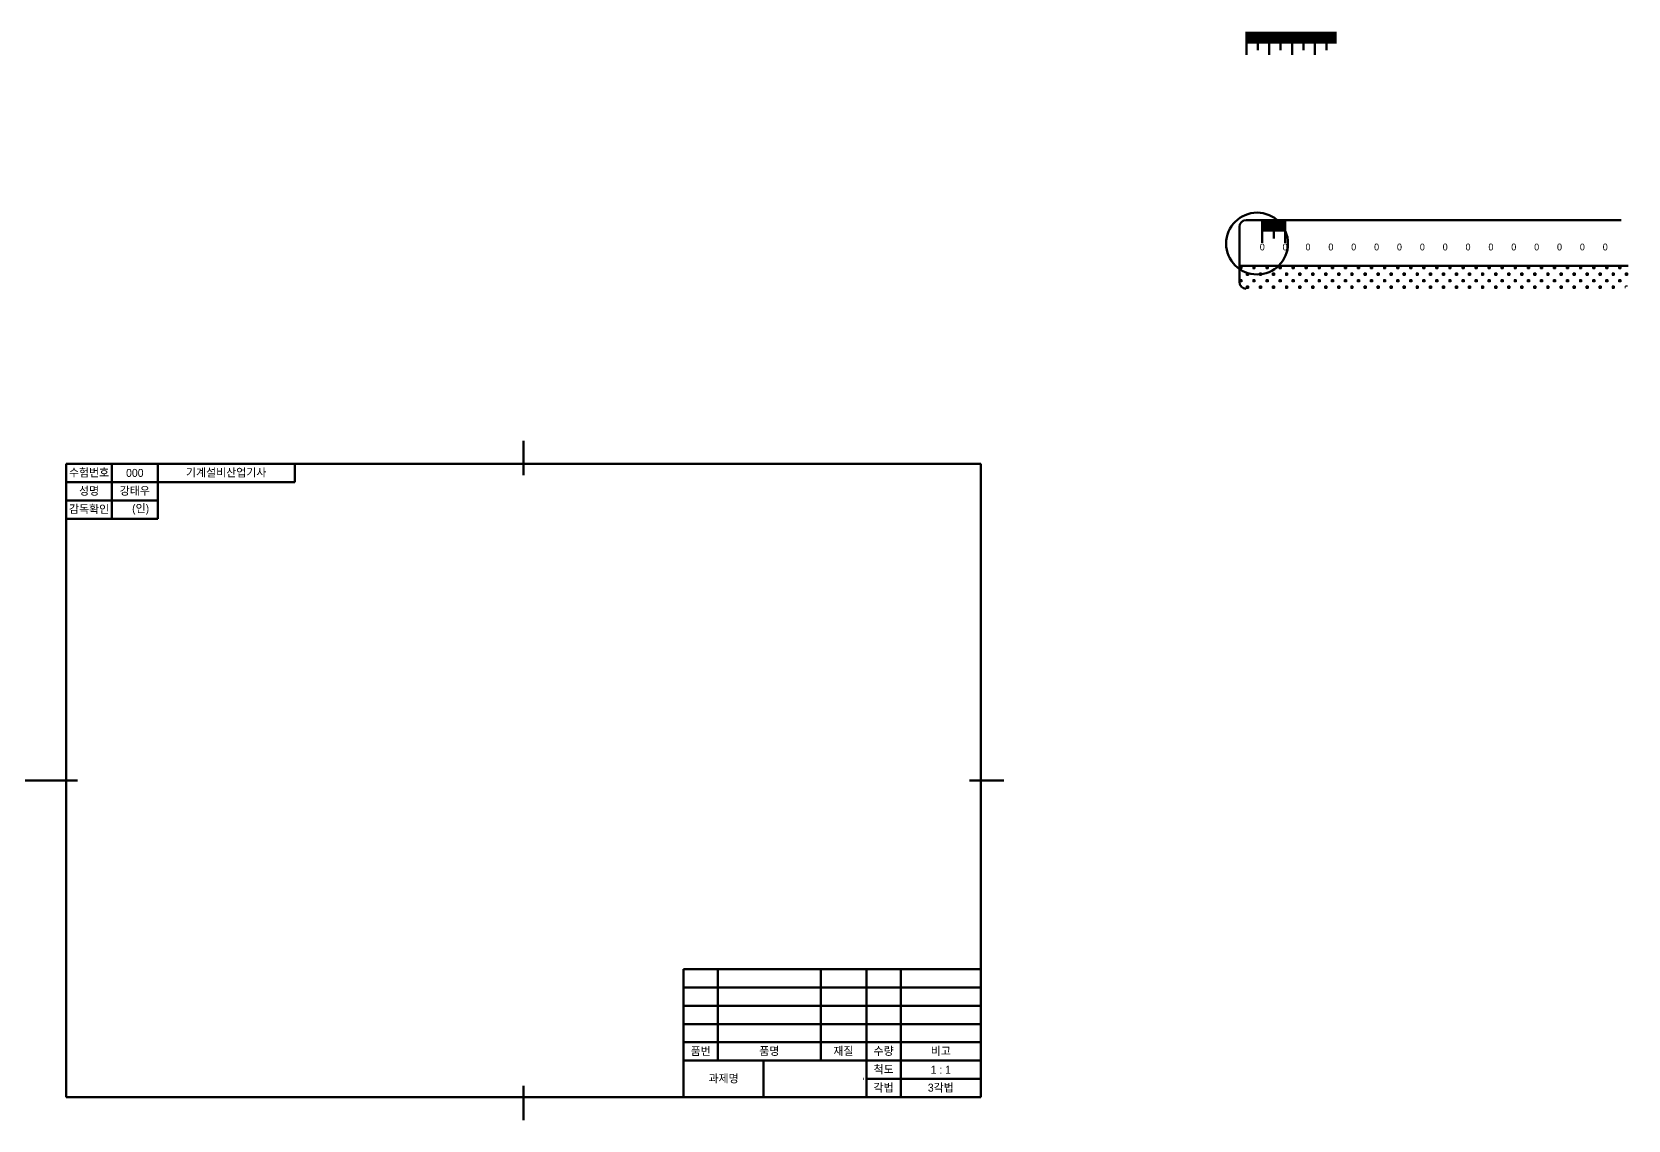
# Model space of a CAD drawing. Header units: millimetres. Extents: x 0 to 2793, y 0 to 476.
# Drawn here: x 2095 to 2793, y 0 to 476 of the extents above; entities that cross this region are included whole.
import ezdxf

# ---------------------------------------------------------------- set-up
doc = ezdxf.new("R2010")
doc.units = ezdxf.units.MM
for name, color, linetype, lineweight in [('1.윤곽선', 5, 'Continuous', 70), ('2.외형선', 3, 'Continuous', 50), ('4.일반주서', 2, 'Continuous', 35)]:
    doc.layers.add(name, color=color, linetype=linetype, lineweight=lineweight)
doc.styles.add('굴림', font='')
doc.styles.get('굴림').set_extended_font_data('Gulim')

# ---------------------------------------------------------------- blocks, each defined once
blk = doc.blocks.new('*U56')
at = {"layer": '2.외형선', "insert": (0, 0), "char_height": 3, "attachment_point": 5, "style": '굴림'}
blk.add_mtext_dynamic_manual_height_columns('0', width=0.9629, gutter_width=12.5, heights=[0], dxfattribs=at)
blk = doc.blocks.new('*U58')
at = {"layer": '2.외형선', "color": 0, "linetype": 'ByBlock', "lineweight": -2, "transparency": 16777216}
for p in [(0, 0), (10, 0), (20, 0), (30, 0), (40, 0), (50, 0), (60, 0), (70, 0), (80, 0), (90, 0), (100, 0), (110, 0), (120, 0), (130, 0), (140, 0), (150, 0)]:
    blk.add_blockref('*U56', p, dxfattribs=at)

msp = doc.modelspace()

# ---------------------------------------------------------------- hatches: boundary and pattern name
at = {"layer": '2.외형선'}
h = msp.add_hatch(dxfattribs=at)
h.set_pattern_fill('CROSS', color=256, scale=0.45)
h.set_pattern_definition([(0, (1320.0163, 155.6486), (2.8575, 2.8575), [1.42875, -4.28625]), (90, (1320.7306, 154.9342), (-2.8575, 2.8575), [1.42875, -4.28625])])
h.paths.add_polyline_path([(2793.085, 373.594), (2623.085, 373.594), (2623.085, 366.594, 0.4142136), (2626.085, 363.594), (2790.085, 363.594, 0.4142136), (2793.085, 366.594)])

# ---------------------------------------------------------------- linework, layer by layer
at = {"layer": '1.윤곽선'}
for p, q in [((2310, 297), (2310, 282)), ((2510, 287), (2110, 287)), ((2110, 287), (2110, 10)), ((2150, 287), (2150, 263)), ((2210, 287), (2210, 279)), ((2510, 10), (2510, 287)), ((2210, 279), (2150, 279)), ((2150, 263), (2110, 263)), ((2100, 148.5), (2085, 148.5)), ((2100, 148.5), (2115, 148.5)), ((2520, 148.5), (2505, 148.5)), ((2380, 66), (2510, 66)), ((2380, 10), (2380, 66)), ((2310, 0), (2310, 15)), ((2110, 10), (2510, 10))]:
    msp.add_line(p, q, dxfattribs=at)
at = {"layer": '2.외형선'}
for p, q in [((2626.137, 475.891), (2626.137, 465.891)), ((2626.137, 475.891), (2626.137, 470.891)), ((2627.137, 475.891), (2627.137, 470.891)), ((2628.137, 475.891), (2628.137, 470.891)), ((2629.137, 475.891), (2629.137, 470.891)), ((2630.137, 475.891), (2630.137, 470.891)), ((2631.137, 475.891), (2631.137, 467.891)), ((2632.137, 475.891), (2632.137, 470.891)), ((2633.137, 475.891), (2633.137, 470.891)), ((2634.137, 475.891), (2634.137, 470.891)), ((2635.137, 475.891), (2635.137, 470.891)), ((2636.137, 475.891), (2636.137, 465.891)), ((2636.137, 475.891), (2636.137, 470.891)), ((2637.137, 475.891), (2637.137, 470.891)), ((2638.137, 475.891), (2638.137, 470.891)), ((2639.137, 475.891), (2639.137, 470.891)), ((2640.137, 475.891), (2640.137, 470.891)), ((2641.137, 475.891), (2641.137, 467.891)), ((2642.137, 475.891), (2642.137, 470.891)), ((2643.137, 475.891), (2643.137, 470.891)), ((2644.137, 475.891), (2644.137, 470.891)), ((2645.137, 475.891), (2645.137, 470.891)), ((2646.137, 475.891), (2646.137, 465.891)), ((2646.137, 475.891), (2646.137, 470.891)), ((2647.137, 475.891), (2647.137, 470.891)), ((2648.137, 475.891), (2648.137, 470.891)), ((2649.137, 475.891), (2649.137, 470.891)), ((2650.137, 475.891), (2650.137, 470.891)), ((2651.137, 475.891), (2651.137, 467.891)), ((2652.137, 475.891), (2652.137, 470.891)), ((2653.137, 475.891), (2653.137, 470.891)), ((2654.137, 475.891), (2654.137, 470.891)), ((2655.137, 475.891), (2655.137, 470.891)), ((2656.137, 475.891), (2656.137, 465.891)), ((2656.137, 475.891), (2656.137, 470.891)), ((2657.137, 475.891), (2657.137, 470.891)), ((2658.137, 475.891), (2658.137, 470.891)), ((2659.137, 475.891), (2659.137, 470.891)), ((2660.137, 475.891), (2660.137, 470.891)), ((2661.137, 475.891), (2661.137, 467.891)), ((2662.137, 475.891), (2662.137, 470.891)), ((2663.137, 475.891), (2663.137, 470.891)), ((2664.137, 475.891), (2664.137, 470.891)), ((2665.137, 475.891), (2665.137, 470.891)), ((2790.085, 393.594), (2626.085, 393.594)), ((2633.085, 393.594), (2633.085, 383.594)), ((2633.085, 393.594), (2633.085, 388.594)), ((2634.085, 393.594), (2634.085, 388.594)), ((2635.085, 393.594), (2635.085, 388.594)), ((2636.085, 393.594), (2636.085, 388.594)), ((2637.085, 393.594), (2637.085, 388.594)), ((2638.085, 393.594), (2638.085, 385.594)), ((2639.085, 393.594), (2639.085, 388.594)), ((2640.085, 393.594), (2640.085, 388.594)), ((2641.085, 393.594), (2641.085, 388.594)), ((2642.085, 393.594), (2642.085, 388.594)), ((2643.085, 393.594), (2643.085, 383.594)), ((2623.085, 390.594), (2623.085, 366.594)), ((2623.085, 373.594), (2793.085, 373.594)), ((2130, 287), (2130, 263)), ((2130, 279), (2110, 279)), ((2130, 279), (2150, 279)), ((2150, 271), (2110, 271)), ((2395, 26), (2395, 66)), ((2440, 26), (2440, 66)), ((2460, 10), (2460, 66)), ((2475, 10), (2475, 66)), ((2380, 58), (2510, 58)), ((2380, 50), (2510, 50)), ((2380, 42), (2510, 42)), ((2380, 34), (2510, 34)), ((2380, 26), (2510, 26)), ((2415, 10), (2415, 26)), ((2458.76, 18), (2458.833, 18)), ((2460, 18), (2510, 18))]:
    msp.add_line(p, q, dxfattribs=at)
msp.add_circle((2630.819, 383.349), 13.517, dxfattribs=at)
for centre, start, end in [((2626.085, 390.594), 90, 180), ((2626.085, 366.594), 180, 270)]:
    msp.add_arc(centre, 3, start, end, dxfattribs=at)

# ---------------------------------------------------------------- block references
msp.add_blockref('*U58', (2633.095, 381.806), dxfattribs=at)

# ---------------------------------------------------------------- texts
at = {"layer": '4.일반주서', "char_height": 3.5, "attachment_point": 5, "style": '굴림'}
for s, insert, width in [('수험번호', (2120, 283), 20), ('000', (2140, 283), 20), ('기계설비산업기사', (2179.963, 283), 60.07361), ('성명', (2120, 275), 20), ('강태우', (2140, 275), 20), ('감독확인', (2120, 267), 20), ('    (인)', (2140, 267), 20), ('품번', (2387.5, 30), 15), ('품명', (2417.5, 30), 45), ('재질', (2449.926, 30), 19.8528), ('수량', (2467.5, 30), 15), ('비고', (2492.5, 30), 35), ('척도', (2467.5, 22), 15), ('1 : 1', (2492.5, 22), 35), ('과제명', (2397.5, 18), 35), ('각법', (2467.463, 14), 15.0736), ('3각법', (2492.5, 14), 35)]:
    msp.add_mtext(s, dxfattribs=dict(at, insert=insert, width=width))

doc.saveas('drawing.dxf')
